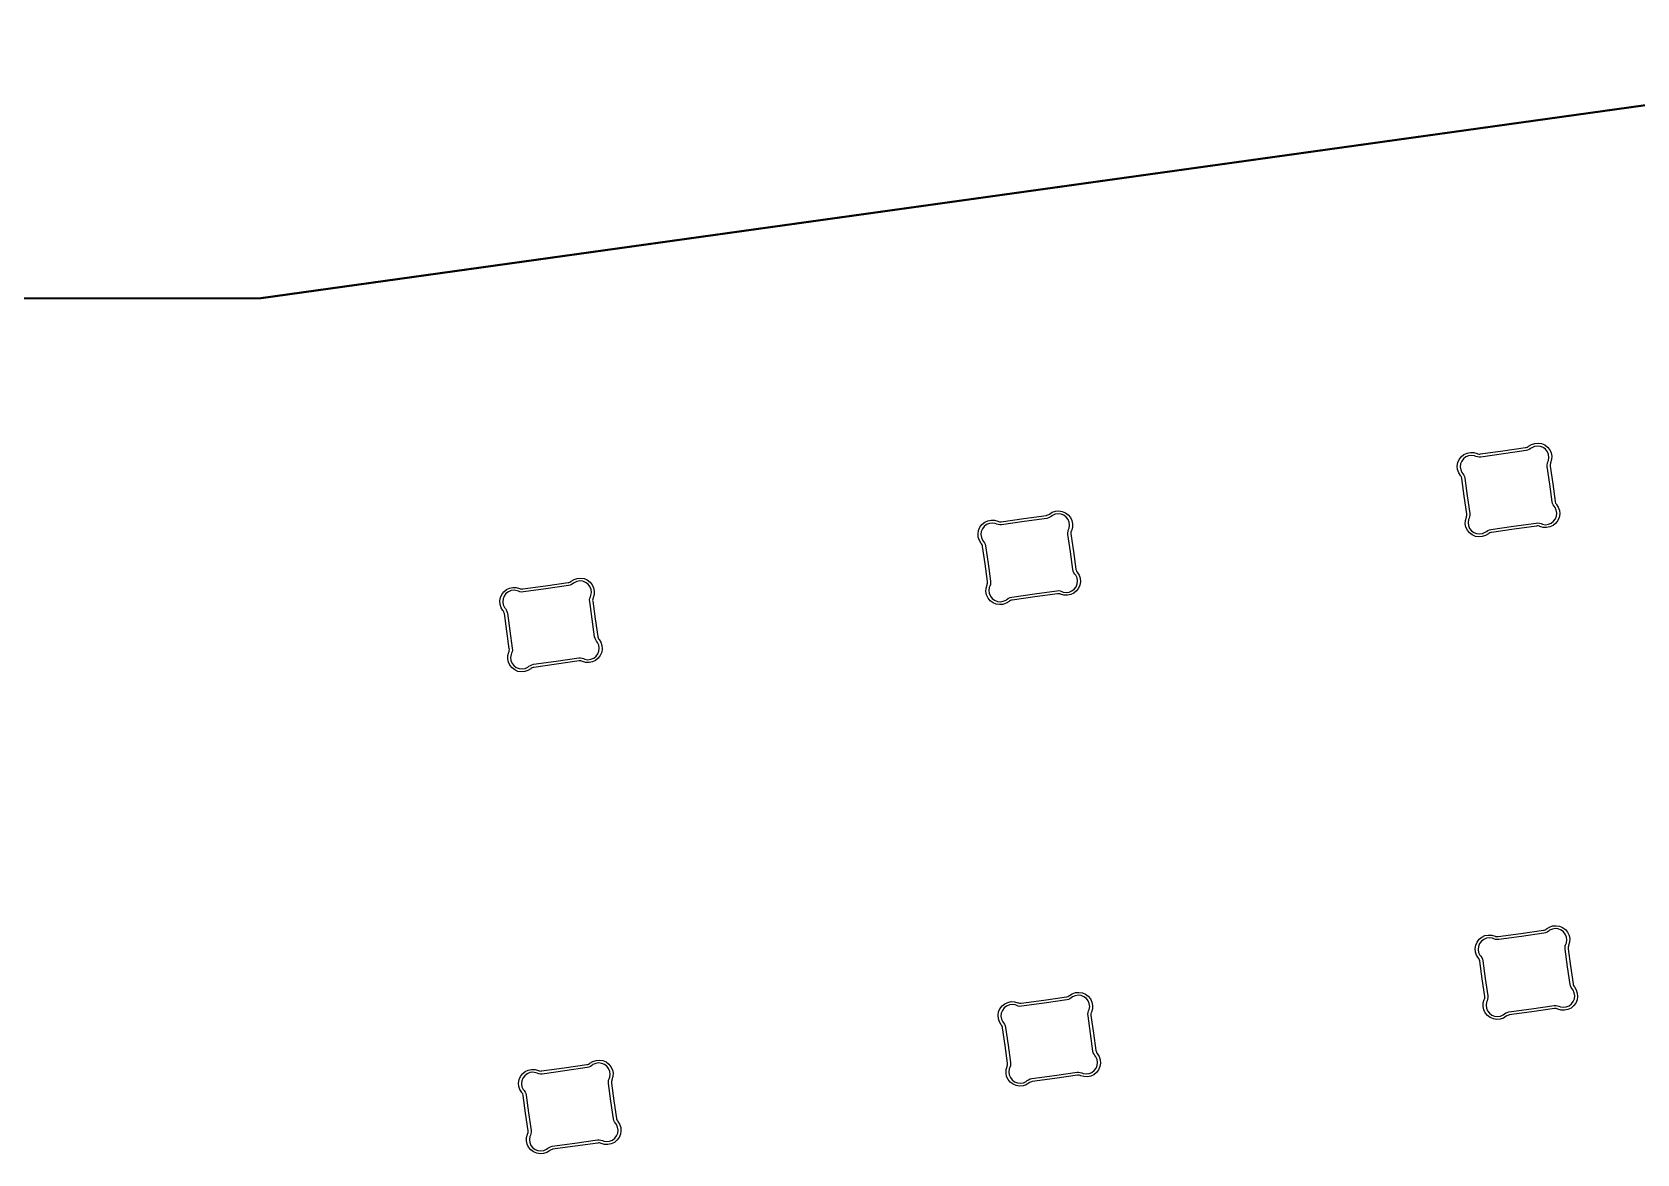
# Model space of a CAD drawing. Header units: inches. Extents: x 0.93 to 10.9, y -5.23 to -1.79.
# Drawn here: x 5.916 to 8.408, y -3.531 to -1.79 of the extents above; entities that cross this region are included whole.
import ezdxf

# ---------------------------------------------------------------- set-up
doc = ezdxf.new("R2010")
doc.units = ezdxf.units.IN
doc.header["$MEASUREMENT"] = 0
doc.layers.add('Edge.Cuts', color=254, linetype='CONTINUOUS', true_color=0xd0d2cd)

msp = doc.modelspace()

# ---------------------------------------------------------------- linework, layer by layer
at = {"layer": 'Edge.Cuts', "linetype": 'CONTINUOUS'}
for p, q in [((6.2716, -2.2018), (9.2273, -1.7898)), ((9.2276, -1.7917), (6.2718, -2.2037)), ((5.5516, -2.2022), (6.2716, -2.2018)), ((6.2717, -2.2037), (5.5516, -2.2041)), ((6.2718, -2.2037), (6.2717, -2.2037)), ((6.2717, -2.2037), (6.2717, -2.2037)), ((8.165, -2.4445), (8.2001, -2.4396)), ((8.2001, -2.4396), (8.2352, -2.4346)), ((8.2001, -2.4396), (8.2001, -2.4396)), ((8.2359, -2.4393), (8.2008, -2.4443)), ((8.2352, -2.4346), (8.2361, -2.4345)), ((8.2352, -2.4346), (8.2352, -2.4346)), ((8.2384, -2.4387), (8.2359, -2.4393)), ((8.2361, -2.4345), (8.2377, -2.434)), ((8.2377, -2.434), (8.2392, -2.4331)), ((8.2408, -2.4377), (8.2384, -2.4387)), ((8.2392, -2.4331), (8.2399, -2.4326)), ((8.2399, -2.4326), (8.2444, -2.4297)), ((8.2399, -2.4326), (8.2399, -2.4326)), ((8.2429, -2.4362), (8.2408, -2.4377)), ((8.2447, -2.4348), (8.2429, -2.4362)), ((8.2429, -2.4362), (8.2429, -2.4362)), ((8.2444, -2.4297), (8.2495, -2.428)), ((8.2489, -2.4329), (8.2447, -2.4348)), ((8.2535, -2.4322), (8.2489, -2.4329)), ((8.2495, -2.428), (8.2548, -2.4276)), ((8.2581, -2.4327), (8.2535, -2.4322)), ((8.2548, -2.4276), (8.26, -2.4284)), ((8.2625, -2.4344), (8.2581, -2.4327)), ((8.26, -2.4284), (8.2649, -2.4305)), ((8.2662, -2.4372), (8.2625, -2.4344)), ((8.2649, -2.4305), (8.2692, -2.4337)), ((8.269, -2.4409), (8.2662, -2.4372)), ((8.2708, -2.4452), (8.269, -2.4409)), ((8.2692, -2.4337), (8.2726, -2.4379)), ((8.2726, -2.4379), (8.2748, -2.4427)), ((8.1292, -2.4632), (8.13, -2.4579)), ((8.1296, -2.4685), (8.1292, -2.4632)), ((8.13, -2.4579), (8.1321, -2.453)), ((8.1321, -2.453), (8.1353, -2.4488)), ((8.1342, -2.4598), (8.1337, -2.4644)), ((8.1337, -2.4644), (8.1344, -2.469)), ((8.136, -2.4555), (8.1342, -2.4598)), ((8.1353, -2.4488), (8.1395, -2.4454)), ((8.1388, -2.4518), (8.136, -2.4555)), ((8.1424, -2.4489), (8.1388, -2.4518)), ((8.1395, -2.4454), (8.1443, -2.4431)), ((8.1467, -2.4472), (8.1424, -2.4489)), ((8.1443, -2.4431), (8.1495, -2.4421)), ((8.1513, -2.4466), (8.1467, -2.4472)), ((8.1495, -2.4421), (8.1548, -2.4423)), ((8.1559, -2.4472), (8.1513, -2.4466)), ((8.1548, -2.4423), (8.1599, -2.4438)), ((8.1581, -2.4482), (8.1559, -2.4472)), ((8.1605, -2.449), (8.1581, -2.4482)), ((8.1599, -2.4438), (8.1607, -2.4442)), ((8.1631, -2.4493), (8.1605, -2.449)), ((8.1607, -2.4442), (8.1624, -2.4446)), ((8.1624, -2.4446), (8.1642, -2.4446)), ((8.1657, -2.4492), (8.1631, -2.4493)), ((8.1642, -2.4446), (8.165, -2.4445)), ((8.165, -2.4445), (8.165, -2.4445)), ((8.2008, -2.4443), (8.1657, -2.4492)), ((8.1657, -2.4492), (8.1657, -2.4492)), ((8.2686, -2.4615), (8.269, -2.459)), ((8.2688, -2.4641), (8.2686, -2.4615)), ((8.2726, -2.4914), (8.2688, -2.4641)), ((8.2688, -2.4641), (8.2688, -2.4641)), ((8.269, -2.459), (8.2698, -2.4565)), ((8.2698, -2.4565), (8.2707, -2.4544)), ((8.2698, -2.4565), (8.2698, -2.4565)), ((8.2707, -2.4544), (8.2714, -2.4498)), ((8.2714, -2.4498), (8.2708, -2.4452)), ((8.2734, -2.4609), (8.2733, -2.4626)), ((8.2733, -2.4626), (8.2734, -2.4634)), ((8.2738, -2.4592), (8.2734, -2.4609)), ((8.2734, -2.4634), (8.2734, -2.4634)), ((8.2734, -2.4634), (8.2773, -2.4908)), ((8.2741, -2.4584), (8.2738, -2.4592)), ((8.2756, -2.4533), (8.2741, -2.4584)), ((8.2741, -2.4584), (8.2741, -2.4584)), ((8.2748, -2.4427), (8.2759, -2.4479)), ((8.2759, -2.4479), (8.2756, -2.4533)), ((8.1313, -2.4736), (8.1296, -2.4685)), ((8.1342, -2.4781), (8.1313, -2.4736)), ((8.1347, -2.4787), (8.1342, -2.4781)), ((8.1342, -2.4781), (8.1342, -2.4781)), ((8.1344, -2.469), (8.1363, -2.4733)), ((8.1355, -2.4802), (8.1347, -2.4787)), ((8.1361, -2.4819), (8.1355, -2.4802)), ((8.1362, -2.4827), (8.1361, -2.4819)), ((8.14, -2.51), (8.1362, -2.4827)), ((8.1363, -2.4733), (8.1378, -2.4751)), ((8.1378, -2.4751), (8.1378, -2.4751)), ((8.1378, -2.4751), (8.1393, -2.4772)), ((8.1393, -2.4772), (8.1403, -2.4796)), ((8.1403, -2.4796), (8.1409, -2.4821)), ((8.1409, -2.4821), (8.1447, -2.5094)), ((8.2764, -2.5187), (8.2726, -2.4914)), ((8.2773, -2.4908), (8.2811, -2.5181)), ((8.1439, -2.5373), (8.14, -2.51)), ((8.1447, -2.5094), (8.1486, -2.5367)), ((7.456, -2.5447), (7.4911, -2.5398)), ((7.4911, -2.5398), (7.492, -2.5396)), ((7.4911, -2.5398), (7.4911, -2.5398)), ((7.492, -2.5396), (7.4936, -2.5391)), ((7.4936, -2.5391), (7.4951, -2.5383)), ((7.4951, -2.5383), (7.4958, -2.5377)), ((7.4958, -2.5377), (7.5003, -2.5348)), ((7.4958, -2.5377), (7.4958, -2.5377)), ((7.4988, -2.5414), (7.4967, -2.5428)), ((7.5006, -2.5399), (7.4988, -2.5414)), ((7.4988, -2.5414), (7.4988, -2.5414)), ((7.5003, -2.5348), (7.5054, -2.5331)), ((7.5048, -2.538), (7.5006, -2.5399)), ((7.5094, -2.5373), (7.5048, -2.538)), ((7.5054, -2.5331), (7.5107, -2.5327)), ((7.514, -2.5378), (7.5094, -2.5373)), ((7.5107, -2.5327), (7.5159, -2.5336)), ((7.5184, -2.5395), (7.514, -2.5378)), ((7.5159, -2.5336), (7.5208, -2.5357)), ((7.5221, -2.5423), (7.5184, -2.5395)), ((7.5208, -2.5357), (7.5251, -2.5389)), ((7.5251, -2.5389), (7.5285, -2.543)), ((8.1435, -2.5416), (8.1439, -2.5399)), ((8.144, -2.5382), (8.1439, -2.5373)), ((8.1439, -2.5399), (8.144, -2.5382)), ((8.1487, -2.5393), (8.1483, -2.5418)), ((8.1486, -2.5367), (8.1486, -2.5367)), ((8.1486, -2.5367), (8.1487, -2.5393)), ((8.277, -2.5212), (8.2764, -2.5187)), ((8.2781, -2.5236), (8.277, -2.5212)), ((8.2795, -2.5257), (8.2781, -2.5236)), ((8.281, -2.5275), (8.2795, -2.5257)), ((8.2795, -2.5257), (8.2795, -2.5257)), ((8.2829, -2.5318), (8.281, -2.5275)), ((8.2811, -2.5181), (8.2812, -2.5189)), ((8.2812, -2.5189), (8.2818, -2.5206)), ((8.2814, -2.5453), (8.2831, -2.541)), ((8.2818, -2.5206), (8.2826, -2.5221)), ((8.2826, -2.5221), (8.2832, -2.5227)), ((8.2836, -2.5364), (8.2829, -2.5318)), ((8.2831, -2.541), (8.2836, -2.5364)), ((8.2832, -2.5227), (8.2832, -2.5227)), ((8.2832, -2.5227), (8.286, -2.5272)), ((8.286, -2.5272), (8.2877, -2.5323)), ((8.2882, -2.5376), (8.2873, -2.5429)), ((8.2877, -2.5323), (8.2882, -2.5376)), ((7.3851, -2.5683), (7.3859, -2.563)), ((7.3859, -2.563), (7.388, -2.5581)), ((7.388, -2.5581), (7.3912, -2.5539)), ((7.3901, -2.5649), (7.3896, -2.5695)), ((7.3919, -2.5606), (7.3901, -2.5649)), ((7.3912, -2.5539), (7.3954, -2.5505)), ((7.3947, -2.5569), (7.3919, -2.5606)), ((7.3983, -2.5541), (7.3947, -2.5569)), ((7.3954, -2.5505), (7.4002, -2.5482)), ((7.4026, -2.5523), (7.3983, -2.5541)), ((7.4002, -2.5482), (7.4054, -2.5472)), ((7.4072, -2.5517), (7.4026, -2.5523)), ((7.4054, -2.5472), (7.4107, -2.5474)), ((7.4118, -2.5524), (7.4072, -2.5517)), ((7.4107, -2.5474), (7.4158, -2.5489)), ((7.414, -2.5533), (7.4118, -2.5524)), ((7.4164, -2.5541), (7.414, -2.5533)), ((7.4158, -2.5489), (7.4166, -2.5493)), ((7.419, -2.5544), (7.4164, -2.5541)), ((7.4166, -2.5493), (7.4183, -2.5497)), ((7.4183, -2.5497), (7.4201, -2.5497)), ((7.4216, -2.5543), (7.419, -2.5544)), ((7.4201, -2.5497), (7.4209, -2.5496)), ((7.4209, -2.5496), (7.456, -2.5447)), ((7.4209, -2.5496), (7.4209, -2.5496)), ((7.4567, -2.5494), (7.4216, -2.5543)), ((7.4216, -2.5543), (7.4216, -2.5543)), ((7.456, -2.5447), (7.456, -2.5447)), ((7.4918, -2.5444), (7.4567, -2.5494)), ((7.4943, -2.5438), (7.4918, -2.5444)), ((7.4967, -2.5428), (7.4943, -2.5438)), ((7.5249, -2.546), (7.5221, -2.5423)), ((7.5245, -2.5666), (7.5249, -2.5641)), ((7.5267, -2.5503), (7.5249, -2.546)), ((7.5249, -2.5641), (7.5257, -2.5616)), ((7.5257, -2.5616), (7.5266, -2.5595)), ((7.5257, -2.5616), (7.5257, -2.5616)), ((7.5266, -2.5595), (7.5273, -2.5549)), ((7.5273, -2.5549), (7.5267, -2.5503)), ((7.5285, -2.543), (7.5307, -2.5478)), ((7.5293, -2.566), (7.5292, -2.5677)), ((7.5297, -2.5643), (7.5293, -2.566)), ((7.53, -2.5635), (7.5297, -2.5643)), ((7.5315, -2.5584), (7.53, -2.5635)), ((7.53, -2.5635), (7.53, -2.5635)), ((7.5307, -2.5478), (7.5318, -2.5531)), ((7.5318, -2.5531), (7.5315, -2.5584)), ((8.1414, -2.5528), (8.1417, -2.5475)), ((8.1425, -2.5581), (8.1414, -2.5528)), ((8.1417, -2.5475), (8.1432, -2.5424)), ((8.1448, -2.5629), (8.1425, -2.5581)), ((8.1432, -2.5424), (8.1435, -2.5416)), ((8.1432, -2.5424), (8.1432, -2.5424)), ((8.1481, -2.567), (8.1448, -2.5629)), ((8.1466, -2.5464), (8.146, -2.551)), ((8.146, -2.551), (8.1465, -2.5556)), ((8.1465, -2.5556), (8.1483, -2.5599)), ((8.1475, -2.5443), (8.1466, -2.5464)), ((8.1483, -2.5418), (8.1475, -2.5443)), ((8.1475, -2.5443), (8.1475, -2.5443)), ((8.1475, -2.5443), (8.1475, -2.5443)), ((8.1483, -2.5599), (8.1512, -2.5636)), ((8.1512, -2.5636), (8.1549, -2.5664)), ((8.1684, -2.5679), (8.1726, -2.566)), ((8.1726, -2.566), (8.1744, -2.5646)), ((8.1744, -2.5646), (8.1766, -2.5631)), ((8.1744, -2.5646), (8.1744, -2.5646)), ((8.1766, -2.5631), (8.1789, -2.5621)), ((8.1789, -2.5621), (8.1814, -2.5615)), ((8.1812, -2.5663), (8.1796, -2.5668)), ((8.1821, -2.5661), (8.1812, -2.5663)), ((8.1814, -2.5615), (8.2166, -2.5565)), ((8.2172, -2.5612), (8.1821, -2.5661)), ((8.2166, -2.5565), (8.2517, -2.5516)), ((8.2166, -2.5565), (8.2166, -2.5565)), ((8.2523, -2.5563), (8.2172, -2.5612)), ((8.2517, -2.5516), (8.2542, -2.5515)), ((8.2532, -2.5562), (8.2523, -2.5563)), ((8.2523, -2.5563), (8.2523, -2.5563)), ((8.2523, -2.5563), (8.2523, -2.5563)), ((8.2549, -2.5562), (8.2532, -2.5562)), ((8.2542, -2.5515), (8.2568, -2.5518)), ((8.2566, -2.5566), (8.2549, -2.5562)), ((8.2574, -2.557), (8.2566, -2.5566)), ((8.2568, -2.5518), (8.2593, -2.5526)), ((8.2625, -2.5585), (8.2574, -2.557)), ((8.2593, -2.5526), (8.2614, -2.5535)), ((8.2614, -2.5535), (8.266, -2.5542)), ((8.2678, -2.5587), (8.2625, -2.5585)), ((8.266, -2.5542), (8.2706, -2.5536)), ((8.273, -2.5577), (8.2678, -2.5587)), ((8.2706, -2.5536), (8.2749, -2.5519)), ((8.2779, -2.5554), (8.273, -2.5577)), ((8.2749, -2.5519), (8.2786, -2.549)), ((8.282, -2.552), (8.2779, -2.5554)), ((8.2786, -2.549), (8.2814, -2.5453)), ((8.2852, -2.5478), (8.282, -2.552)), ((8.2873, -2.5429), (8.2852, -2.5478)), ((7.3855, -2.5736), (7.3851, -2.5683)), ((7.3872, -2.5787), (7.3855, -2.5736)), ((7.3901, -2.5832), (7.3872, -2.5787)), ((7.3896, -2.5695), (7.3903, -2.5741)), ((7.3906, -2.5838), (7.3901, -2.5832)), ((7.3901, -2.5832), (7.3901, -2.5832)), ((7.3903, -2.5741), (7.3922, -2.5784)), ((7.3914, -2.5854), (7.3906, -2.5838)), ((7.392, -2.587), (7.3914, -2.5854)), ((7.3921, -2.5879), (7.392, -2.587)), ((7.3959, -2.6152), (7.3921, -2.5879)), ((7.3922, -2.5784), (7.3937, -2.5802)), ((7.3937, -2.5802), (7.3937, -2.5802)), ((7.3937, -2.5802), (7.3952, -2.5823)), ((7.3952, -2.5823), (7.3962, -2.5847)), ((7.3962, -2.5847), (7.3968, -2.5872)), ((7.3968, -2.5872), (7.4006, -2.6145)), ((7.5247, -2.5692), (7.5245, -2.5666)), ((7.5285, -2.5965), (7.5247, -2.5692)), ((7.5247, -2.5692), (7.5247, -2.5692)), ((7.5292, -2.5677), (7.5293, -2.5686)), ((7.5293, -2.5686), (7.5293, -2.5686)), ((7.5293, -2.5686), (7.5332, -2.5959)), ((8.1524, -2.5702), (8.1481, -2.567)), ((8.1573, -2.5723), (8.1524, -2.5702)), ((8.1549, -2.5664), (8.1592, -2.5681)), ((8.1626, -2.5732), (8.1573, -2.5723)), ((8.1592, -2.5681), (8.1638, -2.5686)), ((8.1679, -2.5728), (8.1626, -2.5732)), ((8.1638, -2.5686), (8.1684, -2.5679)), ((8.1729, -2.5711), (8.1679, -2.5728)), ((8.1774, -2.5682), (8.1729, -2.5711)), ((8.1781, -2.5677), (8.1774, -2.5682)), ((8.1774, -2.5682), (8.1774, -2.5682)), ((8.1796, -2.5668), (8.1781, -2.5677)), ((7.3998, -2.6425), (7.3959, -2.6152)), ((7.4006, -2.6145), (7.4045, -2.6418)), ((7.5323, -2.6238), (7.5285, -2.5965)), ((7.5332, -2.5959), (7.537, -2.6232)), ((6.7533, -2.642), (6.7578, -2.6392)), ((6.7578, -2.6392), (6.7628, -2.6375)), ((6.7628, -2.6375), (6.7682, -2.637)), ((6.7682, -2.637), (6.7734, -2.6379)), ((6.7734, -2.6379), (6.7783, -2.64)), ((6.7783, -2.64), (6.7826, -2.6432)), ((7.5329, -2.6263), (7.5323, -2.6238)), ((7.534, -2.6287), (7.5329, -2.6263)), ((7.5354, -2.6309), (7.534, -2.6287)), ((7.5369, -2.6327), (7.5354, -2.6309)), ((7.5354, -2.6309), (7.5354, -2.6309)), ((7.5388, -2.6369), (7.5369, -2.6327)), ((7.537, -2.6232), (7.5371, -2.624)), ((7.5371, -2.624), (7.5377, -2.6257)), ((7.5377, -2.6257), (7.5385, -2.6272)), ((7.5385, -2.6272), (7.5391, -2.6279)), ((7.5395, -2.6415), (7.5388, -2.6369)), ((7.5391, -2.6279), (7.5391, -2.6279)), ((7.5391, -2.6279), (7.5419, -2.6324)), ((7.5419, -2.6324), (7.5436, -2.6374)), ((7.5436, -2.6374), (7.5441, -2.6427)), ((6.6434, -2.6674), (6.6455, -2.6625)), ((6.6455, -2.6625), (6.6487, -2.6582)), ((6.6493, -2.6649), (6.6476, -2.6693)), ((6.6487, -2.6582), (6.6528, -2.6548)), ((6.6521, -2.6612), (6.6493, -2.6649)), ((6.6558, -2.6584), (6.6521, -2.6612)), ((6.6528, -2.6548), (6.6577, -2.6526)), ((6.6601, -2.6566), (6.6558, -2.6584)), ((6.6577, -2.6526), (6.6629, -2.6515)), ((6.6647, -2.656), (6.6601, -2.6566)), ((6.6629, -2.6515), (6.6682, -2.6518)), ((6.6693, -2.6567), (6.6647, -2.656)), ((6.6682, -2.6518), (6.6733, -2.6533)), ((6.6715, -2.6576), (6.6693, -2.6567)), ((6.6739, -2.6584), (6.6715, -2.6576)), ((6.6733, -2.6533), (6.6741, -2.6536)), ((6.6765, -2.6588), (6.6739, -2.6584)), ((6.6741, -2.6536), (6.6758, -2.654)), ((6.6758, -2.654), (6.6775, -2.6541)), ((6.6791, -2.6586), (6.6765, -2.6588)), ((6.6775, -2.6541), (6.6784, -2.654)), ((6.6784, -2.654), (6.7135, -2.649)), ((6.6784, -2.654), (6.6784, -2.654)), ((6.7142, -2.6537), (6.6791, -2.6586)), ((6.6791, -2.6586), (6.6791, -2.6586)), ((6.7135, -2.649), (6.7486, -2.6441)), ((6.7135, -2.649), (6.7135, -2.649)), ((6.7493, -2.6488), (6.7142, -2.6537)), ((6.7486, -2.6441), (6.7495, -2.644)), ((6.7486, -2.6441), (6.7486, -2.6441)), ((6.7518, -2.6482), (6.7493, -2.6488)), ((6.7495, -2.644), (6.7511, -2.6434)), ((6.7511, -2.6434), (6.7526, -2.6426)), ((6.7541, -2.6471), (6.7518, -2.6482)), ((6.7526, -2.6426), (6.7533, -2.642)), ((6.7533, -2.642), (6.7533, -2.642)), ((6.7563, -2.6457), (6.7541, -2.6471)), ((6.7581, -2.6442), (6.7563, -2.6457)), ((6.7563, -2.6457), (6.7563, -2.6457)), ((6.7623, -2.6423), (6.7581, -2.6442)), ((6.7669, -2.6416), (6.7623, -2.6423)), ((6.7715, -2.6421), (6.7669, -2.6416)), ((6.7758, -2.6438), (6.7715, -2.6421)), ((6.7796, -2.6466), (6.7758, -2.6438)), ((6.7824, -2.6503), (6.7796, -2.6466)), ((6.7842, -2.6546), (6.7824, -2.6503)), ((6.7824, -2.6684), (6.7832, -2.666)), ((6.7826, -2.6432), (6.7859, -2.6473)), ((6.7832, -2.666), (6.7841, -2.6638)), ((6.7832, -2.666), (6.7832, -2.666)), ((6.7841, -2.6638), (6.7847, -2.6592)), ((6.7847, -2.6592), (6.7842, -2.6546)), ((6.7859, -2.6473), (6.7882, -2.6522)), ((6.789, -2.6627), (6.7875, -2.6678)), ((6.7882, -2.6522), (6.7893, -2.6574)), ((6.7893, -2.6574), (6.789, -2.6627)), ((7.3974, -2.658), (7.3976, -2.6526)), ((7.3984, -2.6632), (7.3974, -2.658)), ((7.3976, -2.6526), (7.3991, -2.6475)), ((7.4007, -2.668), (7.3984, -2.6632)), ((7.3991, -2.6475), (7.3994, -2.6467)), ((7.3991, -2.6475), (7.3991, -2.6475)), ((7.3994, -2.6467), (7.3998, -2.645)), ((7.3999, -2.6433), (7.3998, -2.6425)), ((7.3998, -2.645), (7.3999, -2.6433)), ((7.4025, -2.6515), (7.4019, -2.6561)), ((7.4019, -2.6561), (7.4024, -2.6607)), ((7.4024, -2.6607), (7.4042, -2.665)), ((7.4034, -2.6494), (7.4025, -2.6515)), ((7.4042, -2.6469), (7.4034, -2.6494)), ((7.4034, -2.6494), (7.4034, -2.6494)), ((7.4034, -2.6494), (7.4034, -2.6494)), ((7.4046, -2.6444), (7.4042, -2.6469)), ((7.4042, -2.665), (7.4071, -2.6687)), ((7.4045, -2.6418), (7.4045, -2.6418)), ((7.4045, -2.6418), (7.4046, -2.6444)), ((7.4374, -2.6666), (7.4725, -2.6617)), ((7.4725, -2.6617), (7.5076, -2.6567)), ((7.4725, -2.6617), (7.4725, -2.6617)), ((7.5082, -2.6614), (7.4731, -2.6663)), ((7.5076, -2.6567), (7.5101, -2.6566)), ((7.5091, -2.6613), (7.5082, -2.6614)), ((7.5082, -2.6614), (7.5082, -2.6614)), ((7.5082, -2.6614), (7.5082, -2.6614)), ((7.5108, -2.6614), (7.5091, -2.6613)), ((7.5101, -2.6566), (7.5127, -2.6569)), ((7.5125, -2.6617), (7.5108, -2.6614)), ((7.5133, -2.6621), (7.5125, -2.6617)), ((7.5127, -2.6569), (7.5152, -2.6577)), ((7.5184, -2.6636), (7.5133, -2.6621)), ((7.5152, -2.6577), (7.5173, -2.6587)), ((7.5173, -2.6587), (7.5219, -2.6593)), ((7.5237, -2.6638), (7.5184, -2.6636)), ((7.5219, -2.6593), (7.5265, -2.6587)), ((7.529, -2.6628), (7.5237, -2.6638)), ((7.5265, -2.6587), (7.5308, -2.657)), ((7.5338, -2.6605), (7.529, -2.6628)), ((7.5308, -2.657), (7.5345, -2.6541)), ((7.5379, -2.6571), (7.5338, -2.6605)), ((7.5345, -2.6541), (7.5373, -2.6504)), ((7.5373, -2.6504), (7.539, -2.6461)), ((7.5411, -2.6529), (7.5379, -2.6571)), ((7.539, -2.6461), (7.5395, -2.6415)), ((7.5432, -2.648), (7.5411, -2.6529)), ((7.5441, -2.6427), (7.5432, -2.648)), ((6.6425, -2.6726), (6.6434, -2.6674)), ((6.643, -2.6779), (6.6425, -2.6726)), ((6.6447, -2.683), (6.643, -2.6779)), ((6.6475, -2.6875), (6.6447, -2.683)), ((6.6476, -2.6693), (6.6471, -2.6739)), ((6.6471, -2.6739), (6.6478, -2.6785)), ((6.6481, -2.6882), (6.6475, -2.6875)), ((6.6475, -2.6875), (6.6475, -2.6875)), ((6.6478, -2.6785), (6.6497, -2.6827)), ((6.6489, -2.6897), (6.6481, -2.6882)), ((6.6495, -2.6913), (6.6489, -2.6897)), ((6.6497, -2.6827), (6.6512, -2.6845)), ((6.6512, -2.6845), (6.6512, -2.6845)), ((6.6512, -2.6845), (6.6526, -2.6866)), ((6.6526, -2.6866), (6.6537, -2.689)), ((6.6537, -2.689), (6.6543, -2.6915)), ((6.782, -2.671), (6.7824, -2.6684)), ((6.7821, -2.6736), (6.782, -2.671)), ((6.786, -2.7009), (6.7821, -2.6736)), ((6.7821, -2.6736), (6.7821, -2.6736)), ((6.7868, -2.6703), (6.7867, -2.672)), ((6.7867, -2.672), (6.7868, -2.6729)), ((6.7872, -2.6686), (6.7868, -2.6703)), ((6.7868, -2.6729), (6.7868, -2.6729)), ((6.7868, -2.6729), (6.7907, -2.7002)), ((6.7875, -2.6678), (6.7872, -2.6686)), ((6.7875, -2.6678), (6.7875, -2.6678)), ((7.404, -2.6722), (7.4007, -2.668)), ((7.4083, -2.6754), (7.404, -2.6722)), ((7.4071, -2.6687), (7.4108, -2.6715)), ((7.4132, -2.6775), (7.4083, -2.6754)), ((7.4108, -2.6715), (7.4151, -2.6732)), ((7.4185, -2.6783), (7.4132, -2.6775)), ((7.4151, -2.6732), (7.4197, -2.6738)), ((7.4238, -2.6779), (7.4185, -2.6783)), ((7.4197, -2.6738), (7.4243, -2.673)), ((7.4288, -2.6762), (7.4238, -2.6779)), ((7.4243, -2.673), (7.4285, -2.6711)), ((7.4285, -2.6711), (7.4303, -2.6697)), ((7.4333, -2.6733), (7.4288, -2.6762)), ((7.4303, -2.6697), (7.4325, -2.6682)), ((7.4303, -2.6697), (7.4303, -2.6697)), ((7.4325, -2.6682), (7.4348, -2.6672)), ((7.434, -2.6728), (7.4333, -2.6733)), ((7.4333, -2.6733), (7.4333, -2.6733)), ((7.4355, -2.6719), (7.434, -2.6728)), ((7.4348, -2.6672), (7.4374, -2.6666)), ((7.4372, -2.6714), (7.4355, -2.6719)), ((7.438, -2.6713), (7.4372, -2.6714)), ((7.4731, -2.6663), (7.438, -2.6713)), ((6.6496, -2.6922), (6.6495, -2.6913)), ((6.6534, -2.7195), (6.6496, -2.6922)), ((6.6543, -2.6915), (6.6581, -2.7188)), ((6.7898, -2.7282), (6.786, -2.7009)), ((6.7907, -2.7002), (6.7945, -2.7275)), ((6.6573, -2.7468), (6.6534, -2.7195)), ((6.6581, -2.7188), (6.6619, -2.7461)), ((6.7904, -2.7307), (6.7898, -2.7282)), ((6.7915, -2.733), (6.7904, -2.7307)), ((6.7929, -2.7352), (6.7915, -2.733)), ((6.7944, -2.737), (6.7929, -2.7352)), ((6.7929, -2.7352), (6.7929, -2.7352)), ((6.7963, -2.7412), (6.7944, -2.737)), ((6.7945, -2.7275), (6.7946, -2.7284)), ((6.7946, -2.7284), (6.7952, -2.73)), ((6.7952, -2.73), (6.796, -2.7315)), ((6.796, -2.7315), (6.7966, -2.7322)), ((6.7966, -2.7322), (6.7966, -2.7322)), ((6.7966, -2.7322), (6.7994, -2.7367)), ((6.7994, -2.7367), (6.8011, -2.7417)), ((6.6548, -2.7623), (6.6551, -2.757)), ((6.6559, -2.7675), (6.6548, -2.7623)), ((6.6551, -2.757), (6.6566, -2.7519)), ((6.6566, -2.7519), (6.6569, -2.7511)), ((6.6566, -2.7519), (6.6566, -2.7519)), ((6.6569, -2.7511), (6.6573, -2.7494)), ((6.6574, -2.7476), (6.6573, -2.7468)), ((6.6573, -2.7494), (6.6574, -2.7476)), ((6.66, -2.7559), (6.6593, -2.7605)), ((6.6593, -2.7605), (6.6599, -2.7651)), ((6.6599, -2.7651), (6.6617, -2.7694)), ((6.6609, -2.7537), (6.66, -2.7559)), ((6.6617, -2.7513), (6.6609, -2.7537)), ((6.6609, -2.7537), (6.6609, -2.7537)), ((6.6609, -2.7537), (6.6609, -2.7537)), ((6.6621, -2.7487), (6.6617, -2.7513)), ((6.6619, -2.7461), (6.6619, -2.7461)), ((6.6619, -2.7461), (6.6621, -2.7487)), ((6.7299, -2.766), (6.765, -2.7611)), ((6.765, -2.7611), (6.7676, -2.7609)), ((6.7666, -2.7656), (6.7657, -2.7657)), ((6.7683, -2.7657), (6.7666, -2.7656)), ((6.7676, -2.7609), (6.7702, -2.7613)), ((6.77, -2.7661), (6.7683, -2.7657)), ((6.7702, -2.7613), (6.7726, -2.7621)), ((6.7726, -2.7621), (6.7748, -2.763)), ((6.7748, -2.763), (6.7794, -2.7637)), ((6.7794, -2.7637), (6.784, -2.7631)), ((6.784, -2.7631), (6.7883, -2.7613)), ((6.7913, -2.7648), (6.7864, -2.7671)), ((6.7883, -2.7613), (6.792, -2.7585)), ((6.7954, -2.7615), (6.7913, -2.7648)), ((6.792, -2.7585), (6.7947, -2.7547)), ((6.7947, -2.7547), (6.7965, -2.7504)), ((6.7986, -2.7572), (6.7954, -2.7615)), ((6.797, -2.7458), (6.7963, -2.7412)), ((6.7965, -2.7504), (6.797, -2.7458)), ((6.8007, -2.7523), (6.7986, -2.7572)), ((6.8016, -2.7471), (6.8007, -2.7523)), ((6.8011, -2.7417), (6.8016, -2.7471)), ((6.6582, -2.7724), (6.6559, -2.7675)), ((6.6615, -2.7765), (6.6582, -2.7724)), ((6.6658, -2.7797), (6.6615, -2.7765)), ((6.6617, -2.7694), (6.6645, -2.773)), ((6.6645, -2.773), (6.6682, -2.7758)), ((6.6707, -2.7818), (6.6658, -2.7797)), ((6.6682, -2.7758), (6.6726, -2.7776)), ((6.6759, -2.7826), (6.6707, -2.7818)), ((6.6726, -2.7776), (6.6772, -2.7781)), ((6.6813, -2.7822), (6.6759, -2.7826)), ((6.6772, -2.7781), (6.6818, -2.7774)), ((6.6863, -2.7805), (6.6813, -2.7822)), ((6.6818, -2.7774), (6.686, -2.7755)), ((6.686, -2.7755), (6.6878, -2.774)), ((6.6908, -2.7777), (6.6863, -2.7805)), ((6.6878, -2.774), (6.69, -2.7725)), ((6.6878, -2.774), (6.6878, -2.774)), ((6.69, -2.7725), (6.6923, -2.7715)), ((6.6915, -2.7771), (6.6908, -2.7777)), ((6.6908, -2.7777), (6.6908, -2.7777)), ((6.693, -2.7763), (6.6915, -2.7771)), ((6.6923, -2.7715), (6.6948, -2.7709)), ((6.6946, -2.7757), (6.693, -2.7763)), ((6.6955, -2.7756), (6.6946, -2.7757)), ((6.6948, -2.7709), (6.7299, -2.766)), ((6.7306, -2.7707), (6.6955, -2.7756)), ((6.7299, -2.766), (6.7299, -2.766)), ((6.7657, -2.7657), (6.7306, -2.7707)), ((6.7657, -2.7657), (6.7657, -2.7657)), ((6.7657, -2.7657), (6.7657, -2.7657)), ((6.7708, -2.7664), (6.77, -2.7661)), ((6.7759, -2.7679), (6.7708, -2.7664)), ((6.7812, -2.7682), (6.7759, -2.7679)), ((6.7864, -2.7671), (6.7812, -2.7682)), ((8.1928, -3.1934), (8.2279, -3.1885)), ((8.2279, -3.1885), (8.263, -3.1835)), ((8.2279, -3.1885), (8.2279, -3.1885)), ((8.2637, -3.1882), (8.2286, -3.1931)), ((8.263, -3.1835), (8.2639, -3.1834)), ((8.263, -3.1835), (8.263, -3.1835)), ((8.2662, -3.1876), (8.2637, -3.1882)), ((8.2639, -3.1834), (8.2655, -3.1829)), ((8.2655, -3.1829), (8.267, -3.182)), ((8.2685, -3.1866), (8.2662, -3.1876)), ((8.267, -3.182), (8.2677, -3.1815)), ((8.2677, -3.1815), (8.2722, -3.1786)), ((8.2677, -3.1815), (8.2677, -3.1815)), ((8.2707, -3.1851), (8.2685, -3.1866)), ((8.2725, -3.1837), (8.2707, -3.1851)), ((8.2707, -3.1851), (8.2707, -3.1851)), ((8.2722, -3.1786), (8.2772, -3.1769)), ((8.2767, -3.1818), (8.2725, -3.1837)), ((8.2813, -3.181), (8.2767, -3.1818)), ((8.2772, -3.1769), (8.2826, -3.1765)), ((8.2859, -3.1816), (8.2813, -3.181)), ((8.2826, -3.1765), (8.2878, -3.1773)), ((8.2903, -3.1833), (8.2859, -3.1816)), ((8.2878, -3.1773), (8.2927, -3.1794)), ((8.294, -3.1861), (8.2903, -3.1833)), ((8.2927, -3.1794), (8.297, -3.1826)), ((8.2968, -3.1898), (8.294, -3.1861)), ((8.297, -3.1826), (8.3003, -3.1868)), ((8.3003, -3.1868), (8.3026, -3.1916)), ((8.1569, -3.2121), (8.1578, -3.2068)), ((8.1574, -3.2174), (8.1569, -3.2121)), ((8.1578, -3.2068), (8.1599, -3.2019)), ((8.1599, -3.2019), (8.1631, -3.1976)), ((8.162, -3.2087), (8.1615, -3.2133)), ((8.1615, -3.2133), (8.1622, -3.2179)), ((8.1638, -3.2044), (8.162, -3.2087)), ((8.1631, -3.1976), (8.1672, -3.1943)), ((8.1665, -3.2007), (8.1638, -3.2044)), ((8.1702, -3.1978), (8.1665, -3.2007)), ((8.1672, -3.1943), (8.1721, -3.192)), ((8.1745, -3.1961), (8.1702, -3.1978)), ((8.1721, -3.192), (8.1773, -3.191)), ((8.1791, -3.1955), (8.1745, -3.1961)), ((8.1773, -3.191), (8.1826, -3.1912)), ((8.1837, -3.1961), (8.1791, -3.1955)), ((8.1826, -3.1912), (8.1877, -3.1927)), ((8.1859, -3.1971), (8.1837, -3.1961)), ((8.1883, -3.1979), (8.1859, -3.1971)), ((8.1877, -3.1927), (8.1885, -3.1931)), ((8.1909, -3.1982), (8.1883, -3.1979)), ((8.1885, -3.1931), (8.1902, -3.1934)), ((8.1902, -3.1934), (8.1919, -3.1935)), ((8.1935, -3.1981), (8.1909, -3.1982)), ((8.1919, -3.1935), (8.1928, -3.1934)), ((8.1928, -3.1934), (8.1928, -3.1934)), ((8.2286, -3.1931), (8.1935, -3.1981)), ((8.1935, -3.1981), (8.1935, -3.1981)), ((8.2964, -3.2104), (8.2968, -3.2079)), ((8.2966, -3.213), (8.2964, -3.2104)), ((8.3004, -3.2403), (8.2966, -3.213)), ((8.2966, -3.213), (8.2966, -3.213)), ((8.2986, -3.1941), (8.2968, -3.1898)), ((8.2968, -3.2079), (8.2976, -3.2054)), ((8.2976, -3.2054), (8.2985, -3.2033)), ((8.2976, -3.2054), (8.2976, -3.2054)), ((8.2985, -3.2033), (8.2992, -3.1987)), ((8.2992, -3.1987), (8.2986, -3.1941)), ((8.3012, -3.2098), (8.3011, -3.2115)), ((8.3011, -3.2115), (8.3012, -3.2123)), ((8.3016, -3.2081), (8.3012, -3.2098)), ((8.3012, -3.2123), (8.3012, -3.2123)), ((8.3012, -3.2123), (8.3051, -3.2396)), ((8.3019, -3.2073), (8.3016, -3.2081)), ((8.3034, -3.2022), (8.3019, -3.2073)), ((8.3019, -3.2073), (8.3019, -3.2073)), ((8.3026, -3.1916), (8.3037, -3.1968)), ((8.3037, -3.1968), (8.3034, -3.2022)), ((8.1591, -3.2224), (8.1574, -3.2174)), ((8.1619, -3.2269), (8.1591, -3.2224)), ((8.1625, -3.2276), (8.1619, -3.2269)), ((8.1619, -3.2269), (8.1619, -3.2269)), ((8.1622, -3.2179), (8.1641, -3.2221)), ((8.1633, -3.2291), (8.1625, -3.2276)), ((8.1639, -3.2308), (8.1633, -3.2291)), ((8.164, -3.2316), (8.1639, -3.2308)), ((8.1678, -3.2589), (8.164, -3.2316)), ((8.1641, -3.2221), (8.1656, -3.2239)), ((8.1656, -3.2239), (8.1656, -3.2239)), ((8.1656, -3.2239), (8.167, -3.2261)), ((8.167, -3.2261), (8.1681, -3.2285)), ((8.1681, -3.2285), (8.1687, -3.231)), ((8.1687, -3.231), (8.1725, -3.2583)), ((8.1717, -3.2862), (8.1678, -3.2589)), ((8.1725, -3.2583), (8.1764, -3.2856)), ((8.3042, -3.2676), (8.3004, -3.2403)), ((8.3051, -3.2396), (8.3089, -3.2669)), ((7.4871, -3.2919), (7.5222, -3.287)), ((7.5222, -3.287), (7.5231, -3.2869)), ((7.5222, -3.287), (7.5222, -3.287)), ((7.5231, -3.2869), (7.5247, -3.2863)), ((7.5247, -3.2863), (7.5262, -3.2855)), ((7.5262, -3.2855), (7.5269, -3.2849)), ((7.5269, -3.2849), (7.5314, -3.2821)), ((7.5269, -3.2849), (7.5269, -3.2849)), ((7.5299, -3.2886), (7.5278, -3.2901)), ((7.5317, -3.2871), (7.5299, -3.2886)), ((7.5299, -3.2886), (7.5299, -3.2886)), ((7.5314, -3.2821), (7.5365, -3.2804)), ((7.5359, -3.2852), (7.5317, -3.2871)), ((7.5405, -3.2845), (7.5359, -3.2852)), ((7.5365, -3.2804), (7.5418, -3.28)), ((7.5452, -3.285), (7.5405, -3.2845)), ((7.5418, -3.28), (7.547, -3.2808)), ((7.5495, -3.2868), (7.5452, -3.285)), ((7.547, -3.2808), (7.5519, -3.2829)), ((7.5532, -3.2896), (7.5495, -3.2868)), ((7.5519, -3.2829), (7.5562, -3.2861)), ((7.5562, -3.2861), (7.5596, -3.2902)), ((8.1713, -3.2905), (8.1717, -3.2888)), ((8.1718, -3.2871), (8.1717, -3.2862)), ((8.1717, -3.2888), (8.1718, -3.2871)), ((8.1765, -3.2882), (8.1761, -3.2907)), ((8.1764, -3.2856), (8.1764, -3.2856)), ((8.1764, -3.2856), (8.1765, -3.2882)), ((8.3048, -3.2701), (8.3042, -3.2676)), ((8.3059, -3.2725), (8.3048, -3.2701)), ((8.3073, -3.2746), (8.3059, -3.2725)), ((8.3088, -3.2764), (8.3073, -3.2746)), ((8.3073, -3.2746), (8.3073, -3.2746)), ((8.3107, -3.2807), (8.3088, -3.2764)), ((8.3089, -3.2669), (8.309, -3.2678)), ((8.309, -3.2678), (8.3096, -3.2694)), ((8.3096, -3.2694), (8.3104, -3.271)), ((8.3104, -3.271), (8.311, -3.2716)), ((8.3114, -3.2853), (8.3107, -3.2807)), ((8.3109, -3.2899), (8.3114, -3.2853)), ((8.311, -3.2716), (8.311, -3.2716)), ((8.311, -3.2716), (8.3138, -3.2761)), ((8.3138, -3.2761), (8.3155, -3.2812)), ((8.316, -3.2865), (8.3151, -3.2918)), ((8.3155, -3.2812), (8.316, -3.2865)), ((7.4162, -3.3155), (7.417, -3.3103)), ((7.417, -3.3103), (7.4191, -3.3054)), ((7.4191, -3.3054), (7.4223, -3.3011)), ((7.4212, -3.3122), (7.4207, -3.3168)), ((7.423, -3.3079), (7.4212, -3.3122)), ((7.4223, -3.3011), (7.4265, -3.2978)), ((7.4258, -3.3041), (7.423, -3.3079)), ((7.4294, -3.3013), (7.4258, -3.3041)), ((7.4265, -3.2978), (7.4313, -3.2955)), ((7.4337, -3.2995), (7.4294, -3.3013)), ((7.4313, -3.2955), (7.4365, -3.2944)), ((7.4383, -3.2989), (7.4337, -3.2995)), ((7.4365, -3.2944), (7.4418, -3.2947)), ((7.4429, -3.2996), (7.4383, -3.2989)), ((7.4418, -3.2947), (7.447, -3.2962)), ((7.4451, -3.3005), (7.4429, -3.2996)), ((7.4475, -3.3013), (7.4451, -3.3005)), ((7.447, -3.2962), (7.4477, -3.2965)), ((7.4501, -3.3017), (7.4475, -3.3013)), ((7.4477, -3.2965), (7.4494, -3.2969)), ((7.4494, -3.2969), (7.4512, -3.297)), ((7.4527, -3.3015), (7.4501, -3.3017)), ((7.4512, -3.297), (7.452, -3.2969)), ((7.452, -3.2969), (7.4871, -3.2919)), ((7.452, -3.2969), (7.452, -3.2969)), ((7.4878, -3.2966), (7.4527, -3.3015)), ((7.4527, -3.3015), (7.4527, -3.3015)), ((7.4871, -3.2919), (7.4871, -3.2919)), ((7.5229, -3.2917), (7.4878, -3.2966)), ((7.5254, -3.2911), (7.5229, -3.2917)), ((7.5278, -3.2901), (7.5254, -3.2911)), ((7.556, -3.2932), (7.5532, -3.2896)), ((7.5556, -3.3139), (7.556, -3.3113)), ((7.5578, -3.2975), (7.556, -3.2932)), ((7.556, -3.3113), (7.5568, -3.3089)), ((7.5568, -3.3089), (7.5577, -3.3067)), ((7.5568, -3.3089), (7.5568, -3.3089)), ((7.5577, -3.3067), (7.5584, -3.3021)), ((7.5584, -3.3021), (7.5578, -3.2975)), ((7.5596, -3.2902), (7.5618, -3.2951)), ((7.5604, -3.3132), (7.5603, -3.315)), ((7.5608, -3.3115), (7.5604, -3.3132)), ((7.5611, -3.3107), (7.5608, -3.3115)), ((7.5626, -3.3056), (7.5611, -3.3107)), ((7.5611, -3.3107), (7.5611, -3.3107)), ((7.5618, -3.2951), (7.5629, -3.3003)), ((7.5629, -3.3003), (7.5626, -3.3056)), ((8.1692, -3.3017), (8.1695, -3.2964)), ((8.1703, -3.307), (8.1692, -3.3017)), ((8.1695, -3.2964), (8.171, -3.2913)), ((8.1726, -3.3118), (8.1703, -3.307)), ((8.171, -3.2913), (8.1713, -3.2905)), ((8.171, -3.2913), (8.171, -3.2913)), ((8.1759, -3.3159), (8.1726, -3.3118)), ((8.1744, -3.2953), (8.1738, -3.2999)), ((8.1738, -3.2999), (8.1743, -3.3045)), ((8.1743, -3.3045), (8.1761, -3.3088)), ((8.1753, -3.2932), (8.1744, -3.2953)), ((8.1761, -3.2907), (8.1753, -3.2932)), ((8.1753, -3.2932), (8.1753, -3.2932)), ((8.1753, -3.2932), (8.1753, -3.2932)), ((8.1761, -3.3088), (8.1789, -3.3125)), ((8.1789, -3.3125), (8.1827, -3.3153)), ((8.2004, -3.3149), (8.2022, -3.3134)), ((8.2022, -3.3134), (8.2044, -3.312)), ((8.2022, -3.3134), (8.2022, -3.3134)), ((8.2044, -3.312), (8.2067, -3.311)), ((8.2067, -3.311), (8.2092, -3.3104)), ((8.2092, -3.3104), (8.2443, -3.3054)), ((8.245, -3.3101), (8.2099, -3.315)), ((8.2443, -3.3054), (8.2794, -3.3005)), ((8.2443, -3.3054), (8.2443, -3.3054)), ((8.2801, -3.3052), (8.245, -3.3101)), ((8.2794, -3.3005), (8.282, -3.3004)), ((8.281, -3.3051), (8.2801, -3.3052)), ((8.2801, -3.3052), (8.2801, -3.3052)), ((8.2801, -3.3052), (8.2801, -3.3052)), ((8.2827, -3.3051), (8.281, -3.3051)), ((8.282, -3.3004), (8.2846, -3.3007)), ((8.2844, -3.3055), (8.2827, -3.3051)), ((8.2852, -3.3059), (8.2844, -3.3055)), ((8.2846, -3.3007), (8.287, -3.3015)), ((8.2903, -3.3074), (8.2852, -3.3059)), ((8.287, -3.3015), (8.2892, -3.3024)), ((8.2892, -3.3024), (8.2938, -3.3031)), ((8.2956, -3.3076), (8.2903, -3.3074)), ((8.2938, -3.3031), (8.2984, -3.3025)), ((8.3008, -3.3066), (8.2956, -3.3076)), ((8.2984, -3.3025), (8.3027, -3.3007)), ((8.3057, -3.3043), (8.3008, -3.3066)), ((8.3027, -3.3007), (8.3064, -3.2979)), ((8.3098, -3.3009), (8.3057, -3.3043)), ((8.3064, -3.2979), (8.3092, -3.2942)), ((8.3092, -3.2942), (8.3109, -3.2899)), ((8.313, -3.2967), (8.3098, -3.3009)), ((8.3151, -3.2918), (8.313, -3.2967)), ((7.4166, -3.3209), (7.4162, -3.3155)), ((7.4183, -3.3259), (7.4166, -3.3209)), ((7.4212, -3.3304), (7.4183, -3.3259)), ((7.4207, -3.3168), (7.4214, -3.3214)), ((7.4217, -3.3311), (7.4212, -3.3304)), ((7.4212, -3.3304), (7.4212, -3.3304)), ((7.4214, -3.3214), (7.4233, -3.3256)), ((7.4225, -3.3326), (7.4217, -3.3311)), ((7.4231, -3.3342), (7.4225, -3.3326)), ((7.4232, -3.3351), (7.4231, -3.3342)), ((7.4271, -3.3624), (7.4232, -3.3351)), ((7.4233, -3.3256), (7.4248, -3.3274)), ((7.4248, -3.3274), (7.4248, -3.3274)), ((7.4248, -3.3274), (7.4263, -3.3296)), ((7.4263, -3.3296), (7.4273, -3.3319)), ((7.4273, -3.3319), (7.4279, -3.3344)), ((7.4279, -3.3344), (7.4317, -3.3617)), ((7.5558, -3.3165), (7.5556, -3.3139)), ((7.5596, -3.3438), (7.5558, -3.3165)), ((7.5558, -3.3165), (7.5558, -3.3165)), ((7.5603, -3.315), (7.5604, -3.3158)), ((7.5604, -3.3158), (7.5604, -3.3158)), ((7.5604, -3.3158), (7.5643, -3.3431)), ((8.1802, -3.3191), (8.1759, -3.3159)), ((8.1851, -3.3212), (8.1802, -3.3191)), ((8.1827, -3.3153), (8.187, -3.317)), ((8.1903, -3.3221), (8.1851, -3.3212)), ((8.187, -3.317), (8.1916, -3.3175)), ((8.1957, -3.3217), (8.1903, -3.3221)), ((8.1916, -3.3175), (8.1962, -3.3168)), ((8.2007, -3.32), (8.1957, -3.3217)), ((8.1962, -3.3168), (8.2004, -3.3149)), ((8.2052, -3.3171), (8.2007, -3.32)), ((8.2059, -3.3165), (8.2052, -3.3171)), ((8.2052, -3.3171), (8.2052, -3.3171)), ((8.2074, -3.3157), (8.2059, -3.3165)), ((8.209, -3.3152), (8.2074, -3.3157)), ((8.2099, -3.315), (8.209, -3.3152)), ((7.4309, -3.3897), (7.4271, -3.3624)), ((7.4317, -3.3617), (7.4356, -3.389)), ((7.5634, -3.3711), (7.5596, -3.3438)), ((7.5643, -3.3431), (7.5681, -3.3704)), ((6.7824, -3.3901), (6.7869, -3.3872)), ((6.7869, -3.3872), (6.792, -3.3855)), ((6.792, -3.3855), (6.7973, -3.3851)), ((6.7973, -3.3851), (6.8025, -3.3859)), ((6.8025, -3.3859), (6.8075, -3.388)), ((6.8075, -3.388), (6.8117, -3.3912)), ((7.564, -3.3736), (7.5634, -3.3711)), ((7.5651, -3.376), (7.564, -3.3736)), ((7.5665, -3.3781), (7.5651, -3.376)), ((7.568, -3.3799), (7.5665, -3.3781)), ((7.5665, -3.3781), (7.5665, -3.3781)), ((7.5699, -3.3841), (7.568, -3.3799)), ((7.5681, -3.3704), (7.5682, -3.3713)), ((7.5682, -3.3713), (7.5688, -3.3729)), ((7.5688, -3.3729), (7.5696, -3.3744)), ((7.5696, -3.3744), (7.5702, -3.3751)), ((7.5706, -3.3887), (7.5699, -3.3841)), ((7.5702, -3.3751), (7.5702, -3.3751)), ((7.5702, -3.3751), (7.573, -3.3796)), ((7.573, -3.3796), (7.5747, -3.3847)), ((7.5747, -3.3847), (7.5752, -3.39)), ((6.6725, -3.4154), (6.6746, -3.4105)), ((6.6746, -3.4105), (6.6778, -3.4062)), ((6.6785, -3.413), (6.6768, -3.4173)), ((6.6778, -3.4062), (6.682, -3.4029)), ((6.6813, -3.4093), (6.6785, -3.413)), ((6.685, -3.4064), (6.6813, -3.4093)), ((6.682, -3.4029), (6.6868, -3.4006)), ((6.6892, -3.4046), (6.685, -3.4064)), ((6.6868, -3.4006), (6.692, -3.3996)), ((6.6939, -3.4041), (6.6892, -3.4046)), ((6.692, -3.3996), (6.6974, -3.3998)), ((6.6985, -3.4047), (6.6939, -3.4041)), ((6.6974, -3.3998), (6.7025, -3.4013)), ((6.7006, -3.4056), (6.6985, -3.4047)), ((6.703, -3.4064), (6.7006, -3.4056)), ((6.7025, -3.4013), (6.7033, -3.4016)), ((6.7056, -3.4068), (6.703, -3.4064)), ((6.7033, -3.4016), (6.7049, -3.402)), ((6.7049, -3.402), (6.7067, -3.4021)), ((6.7082, -3.4067), (6.7056, -3.4068)), ((6.7067, -3.4021), (6.7075, -3.402)), ((6.7075, -3.402), (6.7426, -3.3971)), ((6.7075, -3.402), (6.7075, -3.402)), ((6.7433, -3.4017), (6.7082, -3.4067)), ((6.7082, -3.4067), (6.7082, -3.4067)), ((6.7426, -3.3971), (6.7777, -3.3921)), ((6.7426, -3.3971), (6.7426, -3.3971)), ((6.7784, -3.3968), (6.7433, -3.4017)), ((6.7777, -3.3921), (6.7786, -3.392)), ((6.7777, -3.3921), (6.7777, -3.3921)), ((6.7809, -3.3962), (6.7784, -3.3968)), ((6.7786, -3.392), (6.7802, -3.3915)), ((6.7802, -3.3915), (6.7817, -3.3906)), ((6.7833, -3.3952), (6.7809, -3.3962)), ((6.7817, -3.3906), (6.7824, -3.3901)), ((6.7824, -3.3901), (6.7824, -3.3901)), ((6.7854, -3.3937), (6.7833, -3.3952)), ((6.7872, -3.3922), (6.7854, -3.3937)), ((6.7854, -3.3937), (6.7854, -3.3937)), ((6.7915, -3.3903), (6.7872, -3.3922)), ((6.796, -3.3896), (6.7915, -3.3903)), ((6.8007, -3.3902), (6.796, -3.3896)), ((6.805, -3.3919), (6.8007, -3.3902)), ((6.8087, -3.3947), (6.805, -3.3919)), ((6.8115, -3.3983), (6.8087, -3.3947)), ((6.8133, -3.4026), (6.8115, -3.3983)), ((6.8117, -3.3912), (6.8151, -3.3954)), ((6.8123, -3.414), (6.8132, -3.4118)), ((6.8132, -3.4118), (6.8139, -3.4072)), ((6.8139, -3.4072), (6.8133, -3.4026)), ((6.8151, -3.3954), (6.8173, -3.4002)), ((6.8182, -3.4107), (6.8166, -3.4159)), ((6.8173, -3.4002), (6.8184, -3.4054)), ((6.8184, -3.4054), (6.8182, -3.4107)), ((7.4285, -3.4052), (7.4287, -3.3999)), ((7.4295, -3.4104), (7.4285, -3.4052)), ((7.4287, -3.3999), (7.4302, -3.3948)), ((7.4318, -3.4153), (7.4295, -3.4104)), ((7.4302, -3.3948), (7.4305, -3.394)), ((7.4302, -3.3948), (7.4302, -3.3948)), ((7.4305, -3.394), (7.4309, -3.3923)), ((7.431, -3.3906), (7.4309, -3.3897)), ((7.4309, -3.3923), (7.431, -3.3906)), ((7.4336, -3.3988), (7.433, -3.4034)), ((7.433, -3.4034), (7.4335, -3.408)), ((7.4335, -3.408), (7.4353, -3.4123)), ((7.4345, -3.3966), (7.4336, -3.3988)), ((7.4353, -3.3942), (7.4345, -3.3966)), ((7.4345, -3.3966), (7.4345, -3.3966)), ((7.4345, -3.3966), (7.4345, -3.3966)), ((7.4357, -3.3916), (7.4353, -3.3942)), ((7.4353, -3.4123), (7.4382, -3.416)), ((7.4356, -3.389), (7.4356, -3.389)), ((7.4356, -3.389), (7.4357, -3.3916)), ((7.4685, -3.4138), (7.5036, -3.4089)), ((7.5036, -3.4089), (7.5387, -3.404)), ((7.5036, -3.4089), (7.5036, -3.4089)), ((7.5393, -3.4086), (7.5042, -3.4136)), ((7.5387, -3.404), (7.5412, -3.4038)), ((7.5402, -3.4085), (7.5393, -3.4086)), ((7.5393, -3.4086), (7.5393, -3.4086)), ((7.5393, -3.4086), (7.5393, -3.4086)), ((7.5419, -3.4086), (7.5402, -3.4085)), ((7.5412, -3.4038), (7.5438, -3.4042)), ((7.5436, -3.409), (7.5419, -3.4086)), ((7.5444, -3.4093), (7.5436, -3.409)), ((7.5438, -3.4042), (7.5463, -3.405)), ((7.5495, -3.4108), (7.5444, -3.4093)), ((7.5463, -3.405), (7.5484, -3.4059)), ((7.5484, -3.4059), (7.553, -3.4066)), ((7.5548, -3.4111), (7.5495, -3.4108)), ((7.553, -3.4066), (7.5576, -3.406)), ((7.5601, -3.41), (7.5548, -3.4111)), ((7.5576, -3.406), (7.5619, -3.4042)), ((7.5649, -3.4078), (7.5601, -3.41)), ((7.5619, -3.4042), (7.5656, -3.4014)), ((7.569, -3.4044), (7.5649, -3.4078)), ((7.5656, -3.4014), (7.5684, -3.3977)), ((7.5684, -3.3977), (7.5701, -3.3933)), ((7.5722, -3.4001), (7.569, -3.4044)), ((7.5701, -3.3933), (7.5706, -3.3887)), ((7.5743, -3.3952), (7.5722, -3.4001)), ((7.5752, -3.39), (7.5743, -3.3952)), ((6.6717, -3.4207), (6.6725, -3.4154)), ((6.6721, -3.426), (6.6717, -3.4207)), ((6.6738, -3.431), (6.6721, -3.426)), ((6.6767, -3.4355), (6.6738, -3.431)), ((6.6768, -3.4173), (6.6762, -3.4219)), ((6.6762, -3.4219), (6.677, -3.4265)), ((6.6772, -3.4362), (6.6767, -3.4355)), ((6.6767, -3.4355), (6.6767, -3.4355)), ((6.677, -3.4265), (6.6789, -3.4307)), ((6.6781, -3.4377), (6.6772, -3.4362)), ((6.6786, -3.4394), (6.6781, -3.4377)), ((6.6789, -3.4307), (6.6803, -3.4325)), ((6.6803, -3.4325), (6.6803, -3.4325)), ((6.6803, -3.4325), (6.6818, -3.4347)), ((6.6818, -3.4347), (6.6828, -3.437)), ((6.6828, -3.437), (6.6834, -3.4396)), ((6.8112, -3.419), (6.8115, -3.4164)), ((6.8113, -3.4216), (6.8112, -3.419)), ((6.8151, -3.4489), (6.8113, -3.4216)), ((6.8113, -3.4216), (6.8113, -3.4216)), ((6.8115, -3.4164), (6.8123, -3.414)), ((6.8123, -3.414), (6.8123, -3.414)), ((6.8159, -3.4183), (6.8158, -3.4201)), ((6.8158, -3.4201), (6.816, -3.4209)), ((6.8163, -3.4167), (6.8159, -3.4183)), ((6.816, -3.4209), (6.816, -3.4209)), ((6.816, -3.4209), (6.8198, -3.4482)), ((6.8166, -3.4159), (6.8163, -3.4167)), ((6.8166, -3.4159), (6.8166, -3.4159)), ((7.4351, -3.4194), (7.4318, -3.4153)), ((7.4394, -3.4226), (7.4351, -3.4194)), ((7.4382, -3.416), (7.4419, -3.4188)), ((7.4443, -3.4247), (7.4394, -3.4226)), ((7.4419, -3.4188), (7.4462, -3.4205)), ((7.4496, -3.4256), (7.4443, -3.4247)), ((7.4462, -3.4205), (7.4508, -3.421)), ((7.4549, -3.4251), (7.4496, -3.4256)), ((7.4508, -3.421), (7.4554, -3.4203)), ((7.4599, -3.4234), (7.4549, -3.4251)), ((7.4554, -3.4203), (7.4596, -3.4184)), ((7.4596, -3.4184), (7.4614, -3.4169)), ((7.4644, -3.4206), (7.4599, -3.4234)), ((7.4614, -3.4169), (7.4636, -3.4155)), ((7.4614, -3.4169), (7.4614, -3.4169)), ((7.4636, -3.4155), (7.4659, -3.4144)), ((7.4651, -3.42), (7.4644, -3.4206)), ((7.4644, -3.4206), (7.4644, -3.4206)), ((7.4666, -3.4192), (7.4651, -3.42)), ((7.4659, -3.4144), (7.4685, -3.4138)), ((7.4683, -3.4186), (7.4666, -3.4192)), ((7.4691, -3.4185), (7.4683, -3.4186)), ((7.5042, -3.4136), (7.4691, -3.4185)), ((6.6787, -3.4402), (6.6786, -3.4394)), ((6.6826, -3.4675), (6.6787, -3.4402)), ((6.6834, -3.4396), (6.6872, -3.4669)), ((6.819, -3.4762), (6.8151, -3.4489)), ((6.8198, -3.4482), (6.8236, -3.4755)), ((6.6864, -3.4948), (6.6826, -3.4675)), ((6.6872, -3.4669), (6.6911, -3.4942)), ((6.8195, -3.4787), (6.819, -3.4762)), ((6.8206, -3.4811), (6.8195, -3.4787)), ((6.822, -3.4832), (6.8206, -3.4811)), ((6.8235, -3.485), (6.822, -3.4832)), ((6.822, -3.4832), (6.822, -3.4832)), ((6.8254, -3.4893), (6.8235, -3.485)), ((6.8236, -3.4755), (6.8238, -3.4764)), ((6.8238, -3.4764), (6.8243, -3.478)), ((6.8243, -3.478), (6.8251, -3.4795)), ((6.8251, -3.4795), (6.8257, -3.4802)), ((6.8257, -3.4802), (6.8257, -3.4802)), ((6.8257, -3.4802), (6.8286, -3.4847)), ((6.8286, -3.4847), (6.8302, -3.4898)), ((6.684, -3.5103), (6.6842, -3.505)), ((6.685, -3.5156), (6.684, -3.5103)), ((6.6842, -3.505), (6.6857, -3.4999)), ((6.6857, -3.4999), (6.6861, -3.4991)), ((6.6857, -3.4999), (6.6857, -3.4999)), ((6.6861, -3.4991), (6.6864, -3.4974)), ((6.6865, -3.4957), (6.6864, -3.4948)), ((6.6864, -3.4974), (6.6865, -3.4957)), ((6.6891, -3.5039), (6.6885, -3.5085)), ((6.6885, -3.5085), (6.6891, -3.5131)), ((6.6901, -3.5018), (6.6891, -3.5039)), ((6.6891, -3.5131), (6.6908, -3.5174)), ((6.6909, -3.4993), (6.6901, -3.5018)), ((6.6901, -3.5018), (6.6901, -3.5018)), ((6.6901, -3.5018), (6.6901, -3.5018)), ((6.6912, -3.4967), (6.6909, -3.4993)), ((6.6911, -3.4942), (6.6911, -3.4942)), ((6.6911, -3.4942), (6.6912, -3.4967)), ((6.7591, -3.514), (6.7942, -3.5091)), ((6.7942, -3.5091), (6.7968, -3.509)), ((6.7968, -3.509), (6.7993, -3.5093)), ((6.7993, -3.5093), (6.8018, -3.5101)), ((6.8018, -3.5101), (6.8039, -3.511)), ((6.8039, -3.511), (6.8085, -3.5117)), ((6.8085, -3.5117), (6.8131, -3.5111)), ((6.8131, -3.5111), (6.8174, -3.5093)), ((6.8204, -3.5129), (6.8156, -3.5151)), ((6.8174, -3.5093), (6.8211, -3.5065)), ((6.8245, -3.5095), (6.8204, -3.5129)), ((6.8211, -3.5065), (6.8239, -3.5028)), ((6.8239, -3.5028), (6.8256, -3.4985)), ((6.8277, -3.5053), (6.8245, -3.5095)), ((6.8261, -3.4938), (6.8254, -3.4893)), ((6.8256, -3.4985), (6.8261, -3.4938)), ((6.8298, -3.5003), (6.8277, -3.5053)), ((6.8307, -3.4951), (6.8298, -3.5003)), ((6.8302, -3.4898), (6.8307, -3.4951)), ((6.6873, -3.5204), (6.685, -3.5156)), ((6.6907, -3.5245), (6.6873, -3.5204)), ((6.6949, -3.5277), (6.6907, -3.5245)), ((6.6908, -3.5174), (6.6937, -3.5211)), ((6.6937, -3.5211), (6.6974, -3.5239)), ((6.6998, -3.5298), (6.6949, -3.5277)), ((6.6974, -3.5239), (6.7017, -3.5256)), ((6.7051, -3.5307), (6.6998, -3.5298)), ((6.7017, -3.5256), (6.7063, -3.5261)), ((6.7104, -3.5302), (6.7051, -3.5307)), ((6.7063, -3.5261), (6.7109, -3.5254)), ((6.7154, -3.5285), (6.7104, -3.5302)), ((6.7109, -3.5254), (6.7151, -3.5235)), ((6.7151, -3.5235), (6.7169, -3.522)), ((6.7199, -3.5257), (6.7154, -3.5285)), ((6.7169, -3.522), (6.7191, -3.5206)), ((6.7169, -3.522), (6.7169, -3.522)), ((6.7191, -3.5206), (6.7215, -3.5195)), ((6.7206, -3.5251), (6.7199, -3.5257)), ((6.7199, -3.5257), (6.7199, -3.5257)), ((6.7221, -3.5243), (6.7206, -3.5251)), ((6.7215, -3.5195), (6.724, -3.5189)), ((6.7238, -3.5237), (6.7221, -3.5243)), ((6.7246, -3.5236), (6.7238, -3.5237)), ((6.724, -3.5189), (6.7591, -3.514)), ((6.7597, -3.5187), (6.7246, -3.5236)), ((6.7591, -3.514), (6.7591, -3.514)), ((6.7948, -3.5138), (6.7597, -3.5187)), ((6.7957, -3.5136), (6.7948, -3.5138)), ((6.7948, -3.5138), (6.7948, -3.5138)), ((6.7948, -3.5138), (6.7948, -3.5138)), ((6.7974, -3.5137), (6.7957, -3.5136)), ((6.7991, -3.5141), (6.7974, -3.5137)), ((6.7999, -3.5144), (6.7991, -3.5141)), ((6.805, -3.516), (6.7999, -3.5144)), ((6.8103, -3.5162), (6.805, -3.516)), ((6.8156, -3.5151), (6.8103, -3.5162))]:
    msp.add_line(p, q, dxfattribs=at)

doc.saveas('drawing.dxf')
